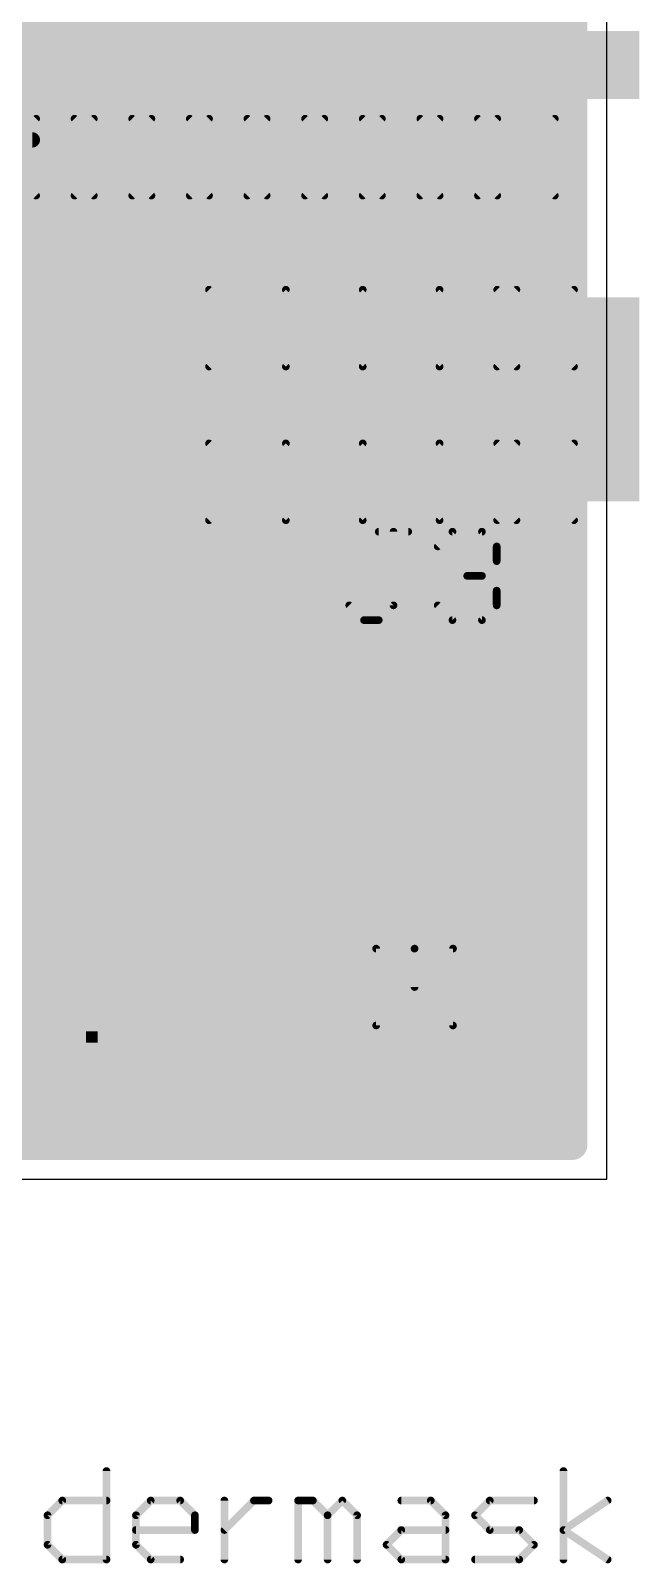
# Model space of a CAD drawing. Extents: x -1.41 to 8.41, y -3.01 to 3.01.
# Drawn here: x 0.9 to 1.217, y -0.2 to 0.598 of the extents above; entities that cross this region are included whole.
import ezdxf

# ---------------------------------------------------------------- set-up
doc = ezdxf.new("R2010")
doc.units = 0
for name, color, linetype in [('1', 12, 'CONTINUOUS'), ('145', 110, 'CONTINUOUS'), ('15', 6, 'CONTINUOUS'), ('16', 5, 'CONTINUOUS'), ('18', 110, 'CONTINUOUS'), ('2', 4, 'CONTINUOUS'), ('20', 6, 'CONTINUOUS'), ('25', 53, 'CONTINUOUS'), ('26', 53, 'CONTINUOUS'), ('29', 253, 'CONTINUOUS'), ('30', 253, 'CONTINUOUS')]:
    doc.layers.add(name, color=color, linetype=linetype)

# ---------------------------------------------------------------- blocks, each defined once
blk = doc.blocks.new('RECT')
blk.add_solid([(-0.5, -0.5), (0.5, -0.5), (-0.5, 0.5), (0.5, 0.5)])
blk = doc.blocks.new('PIE')
at = {"const_width": 0.5}
blk.add_lwpolyline([(0, -0.25, 1), (0, 0.25, 1), (0, -0.25)], format="xyb", dxfattribs=at)
blk = doc.blocks.new('ROUNDV')
at = {"const_width": 0.5}
blk.add_lwpolyline([(0, -0.25, 1), (0, 0.25, 1), (0, -0.25)], format="xyb", dxfattribs=at)

msp = doc.modelspace()

# ---------------------------------------------------------------- linework, layer by layer
at = {"layer": '1'}
for points, const_width in [([(0.825591, 0.58), (1.099, 0.58)], 0.03), ([(0.842, 0.541), (0.901, 0.541)], 0.008), ([(0.888, 0.535), (1.107951, 0.535)], 0.02), ([(1.107951, 0.535), (1.18, 0.535)], 0.02), ([(1.18, 0.535), (1.18, 0.461)], 0.02), ([(0.888, 0.52), (1.18, 0.52)], 0.02), ([(0.02, 0.5), (1.18, 0.5)], 0.02), ([(0.02, 0.48), (1.18, 0.48)], 0.02), ([(0.997011, 0.461), (0.993335, 0.459477)], 0.02), ([(1.089, 0.461), (0.997011, 0.461)], 0.02), ([(1.089, 0.416), (1.089, 0.461)], 0.02), ([(1.18, 0.461), (1.109, 0.461)], 0.02), ([(1.109, 0.461), (1.109, 0.416)], 0.02), ([(0.205403, 0.46), (0.994597, 0.46)], 0.02), ([(0.990522, 0.456664), (0.989, 0.452989)], 0.02), ([(0.989, 0.452989), (0.989, 0.416)], 0.02), ([(0.993335, 0.459477), (0.990522, 0.456664)], 0.02), ([(1.089, 0.46), (1.109, 0.46)], 0.02), ([(0.211, 0.44), (0.989, 0.44)], 0.02), ([(1.089, 0.44), (1.109, 0.44)], 0.02), ([(0.211, 0.42), (0.989, 0.42)], 0.02), ([(0.989, 0.416), (1.089, 0.416)], 0.02), ([(1.089, 0.42), (1.109, 0.42)], 0.02), ([(1.109, 0.416), (1.089, 0.416)], 0.02), ([(1.089, 0.416), (1.089, 0.396)], 0.02), ([(0.111, 0.4), (1.089, 0.4)], 0.02), ([(1.089, 0.396), (0.989, 0.396)], 0.02), ([(0.989, 0.396), (0.989, 0.359011)], 0.02), ([(1.089, 0.351), (1.089, 0.396)], 0.02), ([(1.089, 0.396), (1.109, 0.396)], 0.02), ([(1.109, 0.396), (1.109, 0.351)], 0.02), ([(0.211, 0.38), (0.989, 0.38)], 0.02), ([(1.089, 0.38), (1.109, 0.38)], 0.02), ([(0.211, 0.36), (0.989, 0.36)], 0.02), ([(0.989, 0.359011), (0.990522, 0.355335)], 0.02), ([(1.089, 0.36), (1.109, 0.36)], 0.02), ([(0.990522, 0.355335), (0.993335, 0.352522)], 0.02), ([(0.993335, 0.352522), (0.997011, 0.351)], 0.02), ([(0.997011, 0.351), (1.089, 0.351)], 0.02), ([(1.109, 0.351), (1.18, 0.351)], 0.02), ([(1.18, 0.351), (1.18, 0.02)], 0.02), ([(0.02, 0.34), (1.18, 0.34)], 0.02), ([(0.02, 0.32), (1.18, 0.32)], 0.02), ([(0.02, 0.3), (1.18, 0.3)], 0.02), ([(1.038065, 0.29), (1.016013, 0.280865)], 0.02), ([(1.061935, 0.29), (1.038065, 0.29)], 0.02), ([(1.083987, 0.280865), (1.061935, 0.29)], 0.02), ([(0.02, 0.28), (1.015147, 0.28)], 0.02), ([(1.016013, 0.280865), (0.999134, 0.263987)], 0.02), ([(1.100865, 0.263987), (1.083987, 0.280865)], 0.02), ([(1.084853, 0.28), (1.18, 0.28)], 0.02), ([(0.999134, 0.263987), (0.99, 0.241935)], 0.02), ([(1.11, 0.241935), (1.100865, 0.263987)], 0.02), ([(0.02, 0.26), (0.997483, 0.26)], 0.02), ([(1.102517, 0.26), (1.18, 0.26)], 0.02), ([(0.02, 0.24), (0.99, 0.24)], 0.02), ([(0.99, 0.241935), (0.99, 0.218065)], 0.02), ([(1.11, 0.218065), (1.11, 0.241935)], 0.02), ([(1.11, 0.24), (1.18, 0.24)], 0.02), ([(0.02, 0.22), (0.99, 0.22)], 0.02), ([(0.99, 0.218065), (0.999134, 0.196013)], 0.02), ([(1.100865, 0.196013), (1.11, 0.218065)], 0.02), ([(1.11, 0.22), (1.18, 0.22)], 0.02), ([(0.02, 0.2), (0.997483, 0.2)], 0.02), ([(1.102517, 0.2), (1.18, 0.2)], 0.02), ([(0.999134, 0.196013), (1.016013, 0.179134)], 0.02), ([(1.083987, 0.179134), (1.100865, 0.196013)], 0.02), ([(0.02, 0.18), (1.015147, 0.18)], 0.02), ([(1.016013, 0.179134), (1.038065, 0.17)], 0.02), ([(1.061935, 0.17), (1.083987, 0.179134)], 0.02), ([(1.084853, 0.18), (1.18, 0.18)], 0.02), ([(1.038065, 0.17), (1.061935, 0.17)], 0.02), ([(0.02, 0.16), (1.18, 0.16)], 0.02), ([(0.02, 0.14), (1.18, 0.14)], 0.02), ([(0.02, 0.12), (1.18, 0.12)], 0.02), ([(0.02, 0.1), (1.18, 0.1)], 0.02), ([(0.02, 0.08), (1.18, 0.08)], 0.02), ([(0.02, 0.06), (1.18, 0.06)], 0.02), ([(0.02, 0.04), (1.18, 0.04)], 0.02), ([(1.18, 0.02), (0.02, 0.02)], 0.02), ([(0.02, 0.02), (1.18, 0.02)], 0.02)]:
    msp.add_lwpolyline(points, dxfattribs=dict(at, const_width=const_width))
for points, const_width in [([(1.099, 0.5725, 1), (1.099, 0.5875)], 0.015), ([(0.901, 0.539, 1), (0.901, 0.543)], 0.004), ([(1.107951, 0.54, 1), (1.107951, 0.53)], 0.01), ([(1.107951, 0.53, 1), (1.107951, 0.54)], 0.01), ([(1.185, 0.535, 1), (1.175, 0.535)], 0.01), ([(1.18, 0.53, 1), (1.18, 0.54)], 0.01), ([(1.18, 0.515, 1), (1.18, 0.525)], 0.01), ([(1.18, 0.495, 1), (1.18, 0.505)], 0.01), ([(1.18, 0.475, 1), (1.18, 0.485)], 0.01), ([(0.997011, 0.466, 1), (0.997011, 0.456)], 0.01), ([(0.998924, 0.45638, 1), (0.995097, 0.465619)], 0.01), ([(1.094, 0.461, 1), (1.084, 0.461)], 0.01), ([(1.089, 0.456, 1), (1.089, 0.466)], 0.01), ([(1.109, 0.466, 1), (1.109, 0.456)], 0.01), ([(1.114, 0.461, 1), (1.104, 0.461)], 0.01), ([(1.18, 0.456, 1), (1.18, 0.466)], 0.01), ([(0.994, 0.452989, 1), (0.984, 0.452989)], 0.01), ([(0.986987, 0.4602, 1), (0.994058, 0.453129)], 0.01), ([(0.995142, 0.454751, 1), (0.985903, 0.458578)], 0.01), ([(0.991422, 0.464097, 1), (0.995249, 0.454858)], 0.01), ([(0.996871, 0.455942, 1), (0.9898, 0.463013)], 0.01), ([(0.994597, 0.455, 1), (0.994597, 0.465)], 0.01), ([(1.089, 0.465, 1), (1.089, 0.455)], 0.01), ([(1.109, 0.455, 1), (1.109, 0.465)], 0.01), ([(1.175, 0.461, 1), (1.185, 0.461)], 0.01), ([(0.984381, 0.454902, 1), (0.993619, 0.451076)], 0.01), ([(0.989, 0.435, 1), (0.989, 0.445)], 0.01), ([(1.089, 0.445, 1), (1.089, 0.435)], 0.01), ([(1.109, 0.435, 1), (1.109, 0.445)], 0.01), ([(0.989, 0.421, 1), (0.989, 0.411)], 0.01), ([(0.989, 0.415, 1), (0.989, 0.425)], 0.01), ([(1.089, 0.425, 1), (1.089, 0.415)], 0.01), ([(1.089, 0.421, 1), (1.089, 0.411)], 0.01), ([(1.094, 0.416, 1), (1.084, 0.416)], 0.01), ([(1.089, 0.411, 1), (1.089, 0.421)], 0.01), ([(1.109, 0.415, 1), (1.109, 0.425)], 0.01), ([(1.109, 0.411, 1), (1.109, 0.421)], 0.01), ([(0.984, 0.416, 1), (0.994, 0.416)], 0.01), ([(1.084, 0.416, 1), (1.094, 0.416)], 0.01), ([(1.104, 0.416, 1), (1.114, 0.416)], 0.01), ([(1.089, 0.395, 1), (1.089, 0.405)], 0.01), ([(0.989, 0.401, 1), (0.989, 0.391)], 0.01), ([(0.994, 0.396, 1), (0.984, 0.396)], 0.01), ([(1.094, 0.396, 1), (1.084, 0.396)], 0.01), ([(1.089, 0.401, 1), (1.089, 0.391)], 0.01), ([(1.084, 0.396, 1), (1.094, 0.396)], 0.01), ([(1.089, 0.391, 1), (1.089, 0.401)], 0.01), ([(1.114, 0.396, 1), (1.104, 0.396)], 0.01), ([(1.109, 0.391, 1), (1.109, 0.401)], 0.01), ([(0.989, 0.375, 1), (0.989, 0.385)], 0.01), ([(1.089, 0.385, 1), (1.089, 0.375)], 0.01), ([(1.109, 0.375, 1), (1.109, 0.385)], 0.01), ([(0.993619, 0.360924, 1), (0.984381, 0.357097)], 0.01), ([(0.989, 0.355, 1), (0.989, 0.365)], 0.01), ([(1.089, 0.365, 1), (1.089, 0.355)], 0.01), ([(1.109, 0.355, 1), (1.109, 0.365)], 0.01), ([(0.984, 0.359011, 1), (0.994, 0.359011)], 0.01), ([(0.994058, 0.358871, 1), (0.986987, 0.3518)], 0.01), ([(0.985903, 0.353422, 1), (0.995142, 0.357249)], 0.01), ([(0.995249, 0.357142, 1), (0.991422, 0.347903)], 0.01), ([(0.9898, 0.348987, 1), (0.996871, 0.356058)], 0.01), ([(0.997011, 0.356, 1), (0.997011, 0.346)], 0.01), ([(0.995097, 0.346381, 1), (0.998924, 0.355619)], 0.01), ([(1.089, 0.346, 1), (1.089, 0.356)], 0.01), ([(1.109, 0.356, 1), (1.109, 0.346)], 0.01), ([(1.185, 0.351, 1), (1.175, 0.351)], 0.01), ([(1.18, 0.346, 1), (1.18, 0.356)], 0.01), ([(1.084, 0.351, 1), (1.094, 0.351)], 0.01), ([(1.104, 0.351, 1), (1.114, 0.351)], 0.01), ([(1.18, 0.335, 1), (1.18, 0.345)], 0.01), ([(1.18, 0.315, 1), (1.18, 0.325)], 0.01), ([(1.18, 0.295, 1), (1.18, 0.305)], 0.01), ([(1.038065, 0.295, 1), (1.038065, 0.285)], 0.01), ([(1.039979, 0.28538, 1), (1.036152, 0.294619)], 0.01), ([(1.063848, 0.294619, 1), (1.060021, 0.28538)], 0.01), ([(1.061935, 0.285, 1), (1.061935, 0.295)], 0.01), ([(1.014099, 0.285485, 1), (1.017926, 0.276246)], 0.01), ([(1.019548, 0.27733, 1), (1.012477, 0.284401)], 0.01), ([(1.015147, 0.275, 1), (1.015147, 0.285)], 0.01), ([(1.087523, 0.284401, 1), (1.080452, 0.27733)], 0.01), ([(1.084853, 0.285, 1), (1.084853, 0.275)], 0.01), ([(1.082074, 0.276246, 1), (1.085901, 0.285485)], 0.01), ([(1.18, 0.275, 1), (1.18, 0.285)], 0.01), ([(0.995599, 0.267523, 1), (1.00267, 0.260452)], 0.01), ([(1.003754, 0.262074, 1), (0.994515, 0.265901)], 0.01), ([(1.105485, 0.265901, 1), (1.096246, 0.262074)], 0.01), ([(1.09733, 0.260452, 1), (1.104401, 0.267523)], 0.01), ([(0.997483, 0.255, 1), (0.997483, 0.265)], 0.01), ([(1.102517, 0.265, 1), (1.102517, 0.255)], 0.01), ([(1.18, 0.255, 1), (1.18, 0.265)], 0.01), ([(0.995, 0.241935, 1), (0.985, 0.241935)], 0.01), ([(0.985381, 0.243848, 1), (0.994619, 0.240021)], 0.01), ([(0.99, 0.235, 1), (0.99, 0.245)], 0.01), ([(1.115, 0.241935, 1), (1.105, 0.241935)], 0.01), ([(1.11, 0.245, 1), (1.11, 0.235)], 0.01), ([(1.10538, 0.240021, 1), (1.114619, 0.243848)], 0.01), ([(1.18, 0.235, 1), (1.18, 0.245)], 0.01), ([(0.994619, 0.219979, 1), (0.985381, 0.216152)], 0.01), ([(0.99, 0.215, 1), (0.99, 0.225)], 0.01), ([(1.11, 0.225, 1), (1.11, 0.215)], 0.01), ([(1.114619, 0.216152, 1), (1.10538, 0.219979)], 0.01), ([(1.18, 0.215, 1), (1.18, 0.225)], 0.01), ([(0.985, 0.218065, 1), (0.995, 0.218065)], 0.01), ([(1.105, 0.218065, 1), (1.115, 0.218065)], 0.01), ([(0.997483, 0.195, 1), (0.997483, 0.205)], 0.01), ([(1.102517, 0.205, 1), (1.102517, 0.195)], 0.01), ([(1.18, 0.195, 1), (1.18, 0.205)], 0.01), ([(1.00267, 0.199548, 1), (0.995599, 0.192477)], 0.01), ([(0.994515, 0.194099, 1), (1.003754, 0.197926)], 0.01), ([(1.096246, 0.197926, 1), (1.105485, 0.194099)], 0.01), ([(1.104401, 0.192477, 1), (1.09733, 0.199548)], 0.01), ([(1.017926, 0.183754, 1), (1.014099, 0.174515)], 0.01), ([(1.012477, 0.175599, 1), (1.019548, 0.18267)], 0.01), ([(1.015147, 0.175, 1), (1.015147, 0.185)], 0.01), ([(1.080452, 0.18267, 1), (1.087523, 0.175599)], 0.01), ([(1.084853, 0.185, 1), (1.084853, 0.175)], 0.01), ([(1.085901, 0.174515, 1), (1.082074, 0.183754)], 0.01), ([(1.18, 0.175, 1), (1.18, 0.185)], 0.01), ([(1.038065, 0.175, 1), (1.038065, 0.165)], 0.01), ([(1.036152, 0.165381, 1), (1.039979, 0.174619)], 0.01), ([(1.060021, 0.174619, 1), (1.063848, 0.165381)], 0.01), ([(1.061935, 0.165, 1), (1.061935, 0.175)], 0.01), ([(1.18, 0.155, 1), (1.18, 0.165)], 0.01), ([(1.18, 0.135, 1), (1.18, 0.145)], 0.01), ([(1.18, 0.115, 1), (1.18, 0.125)], 0.01), ([(1.18, 0.095, 1), (1.18, 0.105)], 0.01), ([(1.18, 0.075, 1), (1.18, 0.085)], 0.01), ([(1.18, 0.055, 1), (1.18, 0.065)], 0.01), ([(1.18, 0.035, 1), (1.18, 0.045)], 0.01), ([(1.175, 0.02, 1), (1.185, 0.02)], 0.01), ([(1.18, 0.015, 1), (1.18, 0.025)], 0.01), ([(1.18, 0.015, 1), (1.18, 0.025)], 0.01)]:
    msp.add_lwpolyline(points, format="xyb", dxfattribs=dict(at, const_width=const_width))
at = {"layer": '145', "const_width": 0.004}
for points in [[(0.863, 0.552), (0.903, 0.512)], [(0.903, 0.552), (0.863, 0.512)], [(0.893, 0.552), (0.933, 0.512)], [(0.933, 0.552), (0.893, 0.512)], [(0.923, 0.552), (0.963, 0.512)], [(0.963, 0.552), (0.923, 0.512)], [(0.953, 0.552), (0.993, 0.512)], [(0.993, 0.552), (0.953, 0.512)], [(0.983, 0.552), (1.023, 0.512)], [(1.023, 0.552), (0.983, 0.512)], [(1.013, 0.552), (1.053, 0.512)], [(1.053, 0.552), (1.013, 0.512)], [(1.043, 0.552), (1.083, 0.512)], [(1.083, 0.552), (1.043, 0.512)], [(1.073, 0.552), (1.113, 0.512)], [(1.113, 0.552), (1.073, 0.512)], [(1.103, 0.552), (1.143, 0.512)], [(1.143, 0.552), (1.103, 0.512)], [(1.133, 0.552), (1.173, 0.512)], [(1.173, 0.552), (1.133, 0.512)], [(0.993, 0.463), (1.033, 0.423)], [(1.033, 0.463), (0.993, 0.423)], [(1.033, 0.463), (1.073, 0.423)], [(1.073, 0.463), (1.033, 0.423)], [(1.073, 0.463), (1.113, 0.423)], [(1.113, 0.463), (1.073, 0.423)], [(1.113, 0.463), (1.153, 0.423)], [(1.153, 0.463), (1.113, 0.423)], [(1.143, 0.463), (1.183, 0.423)], [(1.183, 0.463), (1.143, 0.423)], [(0.993, 0.383), (1.033, 0.343)], [(1.033, 0.383), (0.993, 0.343)], [(1.033, 0.383), (1.073, 0.343)], [(1.073, 0.383), (1.033, 0.343)], [(1.073, 0.383), (1.113, 0.343)], [(1.113, 0.383), (1.073, 0.343)], [(1.113, 0.383), (1.153, 0.343)], [(1.153, 0.383), (1.113, 0.343)], [(1.143, 0.383), (1.183, 0.343)], [(1.183, 0.383), (1.143, 0.343)], [(1.08, 0.08), (1.08, 0.12)], [(1.08, 0.12), (1.1, 0.12)], [(1.1, 0.1), (1.1, 0.12)], [(1.1, 0.12), (1.12, 0.12)], [(1.12, 0.12), (1.12, 0.08)], [(1.12, 0.08), (1.08, 0.08)]]:
    msp.add_lwpolyline(points, dxfattribs=at)
at = {"layer": '145', "const_width": 0.002}
for points in [[(0.903707, 0.551293, 1), (0.902293, 0.552707)], [(0.923707, 0.552707, 1), (0.922293, 0.551293)], [(0.933707, 0.551293, 1), (0.932293, 0.552707)], [(0.953707, 0.552707, 1), (0.952293, 0.551293)], [(0.963707, 0.551293, 1), (0.962293, 0.552707)], [(0.983707, 0.552707, 1), (0.982293, 0.551293)], [(0.993707, 0.551293, 1), (0.992293, 0.552707)], [(1.013707, 0.552707, 1), (1.012293, 0.551293)], [(1.023707, 0.551293, 1), (1.022293, 0.552707)], [(1.043707, 0.552707, 1), (1.042293, 0.551293)], [(1.053707, 0.551293, 1), (1.052293, 0.552707)], [(1.073707, 0.552707, 1), (1.072293, 0.551293)], [(1.083707, 0.551293, 1), (1.082293, 0.552707)], [(1.103707, 0.552707, 1), (1.102293, 0.551293)], [(1.113707, 0.551293, 1), (1.112293, 0.552707)], [(1.133707, 0.552707, 1), (1.132293, 0.551293)], [(1.143707, 0.551293, 1), (1.142293, 0.552707)], [(1.173707, 0.551293, 1), (1.172293, 0.552707)], [(0.902293, 0.511293, 1), (0.903707, 0.512707)], [(0.922293, 0.512707, 1), (0.923707, 0.511293)], [(0.932293, 0.511293, 1), (0.933707, 0.512707)], [(0.952293, 0.512707, 1), (0.953707, 0.511293)], [(0.962293, 0.511293, 1), (0.963707, 0.512707)], [(0.982293, 0.512707, 1), (0.983707, 0.511293)], [(0.992293, 0.511293, 1), (0.993707, 0.512707)], [(1.012293, 0.512707, 1), (1.013707, 0.511293)], [(1.022293, 0.511293, 1), (1.023707, 0.512707)], [(1.042293, 0.512707, 1), (1.043707, 0.511293)], [(1.052293, 0.511293, 1), (1.053707, 0.512707)], [(1.072293, 0.512707, 1), (1.073707, 0.511293)], [(1.082293, 0.511293, 1), (1.083707, 0.512707)], [(1.102293, 0.512707, 1), (1.103707, 0.511293)], [(1.112293, 0.511293, 1), (1.113707, 0.512707)], [(1.132293, 0.512707, 1), (1.133707, 0.511293)], [(1.142293, 0.511293, 1), (1.143707, 0.512707)], [(1.172293, 0.511293, 1), (1.173707, 0.512707)], [(0.993707, 0.463707, 1), (0.992293, 0.462293)], [(1.033707, 0.463707, 1), (1.032293, 0.462293)], [(1.033707, 0.462293, 1), (1.032293, 0.463707)], [(1.073707, 0.463707, 1), (1.072293, 0.462293)], [(1.073707, 0.462293, 1), (1.072293, 0.463707)], [(1.113707, 0.463707, 1), (1.112293, 0.462293)], [(1.113707, 0.462293, 1), (1.112293, 0.463707)], [(1.143707, 0.463707, 1), (1.142293, 0.462293)], [(1.153707, 0.462293, 1), (1.152293, 0.463707)], [(1.183707, 0.462293, 1), (1.182293, 0.463707)], [(0.992293, 0.423707, 1), (0.993707, 0.422293)], [(1.032293, 0.423707, 1), (1.033707, 0.422293)], [(1.032293, 0.422293, 1), (1.033707, 0.423707)], [(1.072293, 0.423707, 1), (1.073707, 0.422293)], [(1.072293, 0.422293, 1), (1.073707, 0.423707)], [(1.112293, 0.423707, 1), (1.113707, 0.422293)], [(1.112293, 0.422293, 1), (1.113707, 0.423707)], [(1.142293, 0.423707, 1), (1.143707, 0.422293)], [(1.152293, 0.422293, 1), (1.153707, 0.423707)], [(1.182293, 0.422293, 1), (1.183707, 0.423707)], [(0.993707, 0.383707, 1), (0.992293, 0.382293)], [(1.033707, 0.383707, 1), (1.032293, 0.382293)], [(1.033707, 0.382293, 1), (1.032293, 0.383707)], [(1.073707, 0.383707, 1), (1.072293, 0.382293)], [(1.073707, 0.382293, 1), (1.072293, 0.383707)], [(1.113707, 0.383707, 1), (1.112293, 0.382293)], [(1.113707, 0.382293, 1), (1.112293, 0.383707)], [(1.143707, 0.383707, 1), (1.142293, 0.382293)], [(1.153707, 0.382293, 1), (1.152293, 0.383707)], [(1.183707, 0.382293, 1), (1.182293, 0.383707)], [(0.992293, 0.343707, 1), (0.993707, 0.342293)], [(1.032293, 0.343707, 1), (1.033707, 0.342293)], [(1.032293, 0.342293, 1), (1.033707, 0.343707)], [(1.072293, 0.343707, 1), (1.073707, 0.342293)], [(1.072293, 0.342293, 1), (1.073707, 0.343707)], [(1.112293, 0.343707, 1), (1.113707, 0.342293)], [(1.112293, 0.342293, 1), (1.113707, 0.343707)], [(1.142293, 0.343707, 1), (1.143707, 0.342293)], [(1.152293, 0.342293, 1), (1.153707, 0.343707)], [(1.182293, 0.342293, 1), (1.183707, 0.343707)], [(1.081, 0.12, 1), (1.079, 0.12)], [(1.08, 0.121, 1), (1.08, 0.119)], [(1.101, 0.12, 1), (1.099, 0.12)], [(1.1, 0.121, 1), (1.1, 0.119)], [(1.1, 0.119, 1), (1.1, 0.121)], [(1.121, 0.12, 1), (1.119, 0.12)], [(1.12, 0.119, 1), (1.12, 0.121)], [(1.099, 0.1, 1), (1.101, 0.1)], [(1.08, 0.081, 1), (1.08, 0.079)], [(1.079, 0.08, 1), (1.081, 0.08)], [(1.119, 0.08, 1), (1.121, 0.08)], [(1.12, 0.079, 1), (1.12, 0.081)]]:
    msp.add_lwpolyline(points, format="xyb", dxfattribs=at)
at = {"layer": '15', "const_width": 0.016}
for points in [[(1.182, 1.182), (1.182, 0.018)], [(0.018, 0.592), (1.182, 0.592)], [(0.018, 0.576), (1.182, 0.576)], [(0.018, 0.56), (1.182, 0.56)], [(0.018, 0.544), (1.182, 0.544)], [(0.018, 0.528), (1.182, 0.528)], [(0.018, 0.512), (1.182, 0.512)], [(0.018, 0.496), (1.182, 0.496)], [(0.018, 0.48), (1.182, 0.48)], [(0.018, 0.464), (1.182, 0.464)], [(0.018, 0.448), (1.182, 0.448)], [(0.018, 0.432), (1.182, 0.432)], [(0.018, 0.416), (1.182, 0.416)], [(0.018, 0.4), (1.182, 0.4)], [(0.018, 0.384), (1.182, 0.384)], [(0.018, 0.368), (1.182, 0.368)], [(0.018, 0.352), (1.182, 0.352)], [(0.018, 0.336), (1.182, 0.336)], [(0.018, 0.32), (1.182, 0.32)], [(0.018, 0.304), (1.182, 0.304)], [(0.018, 0.288), (1.182, 0.288)], [(0.018, 0.272), (1.182, 0.272)], [(0.018, 0.256), (1.182, 0.256)], [(0.018, 0.24), (1.182, 0.24)], [(0.018, 0.224), (1.182, 0.224)], [(0.018, 0.208), (1.182, 0.208)], [(0.018, 0.192), (1.182, 0.192)], [(0.018, 0.176), (1.182, 0.176)], [(0.018, 0.16), (1.182, 0.16)], [(0.018, 0.144), (1.182, 0.144)], [(0.018, 0.128), (1.182, 0.128)], [(0.018, 0.112), (1.182, 0.112)], [(0.018, 0.096), (1.182, 0.096)], [(0.018, 0.08), (1.182, 0.08)], [(0.018, 0.064), (1.182, 0.064)], [(0.018, 0.048), (1.182, 0.048)], [(0.018, 0.032), (1.182, 0.032)], [(1.182, 0.018), (0.018, 0.018)]]:
    msp.add_lwpolyline(points, dxfattribs=at)
at = {"layer": '15', "const_width": 0.008}
for points in [[(1.182, 0.588, 1), (1.182, 0.596)], [(1.182, 0.572, 1), (1.182, 0.58)], [(1.182, 0.556, 1), (1.182, 0.564)], [(1.182, 0.54, 1), (1.182, 0.548)], [(1.182, 0.524, 1), (1.182, 0.532)], [(1.182, 0.508, 1), (1.182, 0.516)], [(1.182, 0.492, 1), (1.182, 0.5)], [(1.182, 0.476, 1), (1.182, 0.484)], [(1.182, 0.46, 1), (1.182, 0.468)], [(1.182, 0.444, 1), (1.182, 0.452)], [(1.182, 0.428, 1), (1.182, 0.436)], [(1.182, 0.412, 1), (1.182, 0.42)], [(1.182, 0.396, 1), (1.182, 0.404)], [(1.182, 0.38, 1), (1.182, 0.388)], [(1.182, 0.364, 1), (1.182, 0.372)], [(1.182, 0.348, 1), (1.182, 0.356)], [(1.182, 0.332, 1), (1.182, 0.34)], [(1.182, 0.316, 1), (1.182, 0.324)], [(1.182, 0.3, 1), (1.182, 0.308)], [(1.182, 0.284, 1), (1.182, 0.292)], [(1.182, 0.268, 1), (1.182, 0.276)], [(1.182, 0.252, 1), (1.182, 0.26)], [(1.182, 0.236, 1), (1.182, 0.244)], [(1.182, 0.22, 1), (1.182, 0.228)], [(1.182, 0.204, 1), (1.182, 0.212)], [(1.182, 0.188, 1), (1.182, 0.196)], [(1.182, 0.172, 1), (1.182, 0.18)], [(1.182, 0.156, 1), (1.182, 0.164)], [(1.182, 0.14, 1), (1.182, 0.148)], [(1.182, 0.124, 1), (1.182, 0.132)], [(1.182, 0.108, 1), (1.182, 0.116)], [(1.182, 0.092, 1), (1.182, 0.1)], [(1.182, 0.076, 1), (1.182, 0.084)], [(1.182, 0.06, 1), (1.182, 0.068)], [(1.182, 0.044, 1), (1.182, 0.052)], [(1.182, 0.028, 1), (1.182, 0.036)], [(1.182, 0.014, 1), (1.182, 0.022)], [(1.178, 0.018, 1), (1.186, 0.018)]]:
    msp.add_lwpolyline(points, format="xyb", dxfattribs=at)
at = {"layer": '16', "const_width": 0.02}
for points in [[(1.18, 1.18), (1.18, 0.02)], [(0.02, 0.6), (1.18, 0.6)], [(0.02, 0.58), (1.18, 0.58)], [(0.02, 0.56), (1.18, 0.56)], [(0.02, 0.54), (1.18, 0.54)], [(0.02, 0.52), (1.18, 0.52)], [(0.02, 0.5), (1.18, 0.5)], [(0.02, 0.48), (1.18, 0.48)], [(0.02, 0.46), (1.18, 0.46)], [(0.02, 0.44), (1.18, 0.44)], [(0.02, 0.42), (1.18, 0.42)], [(0.02, 0.4), (1.18, 0.4)], [(0.02, 0.38), (1.18, 0.38)], [(0.02, 0.36), (1.18, 0.36)], [(0.02, 0.34), (1.18, 0.34)], [(0.02, 0.32), (1.18, 0.32)], [(0.02, 0.3), (1.18, 0.3)], [(0.02, 0.28), (1.18, 0.28)], [(0.02, 0.26), (1.18, 0.26)], [(0.02, 0.24), (1.18, 0.24)], [(0.02, 0.22), (1.18, 0.22)], [(0.02, 0.2), (1.18, 0.2)], [(0.02, 0.18), (1.18, 0.18)], [(0.02, 0.16), (1.18, 0.16)], [(0.02, 0.14), (1.18, 0.14)], [(0.02, 0.12), (1.18, 0.12)], [(0.02, 0.1), (1.18, 0.1)], [(0.02, 0.08), (1.18, 0.08)], [(0.02, 0.06), (1.18, 0.06)], [(0.02, 0.04), (1.18, 0.04)], [(1.18, 0.02), (0.02, 0.02)], [(0.02, 0.02), (1.18, 0.02)]]:
    msp.add_lwpolyline(points, dxfattribs=at)
at = {"layer": '16', "const_width": 0.01}
for points in [[(1.18, 0.595, 1), (1.18, 0.605)], [(1.18, 0.575, 1), (1.18, 0.585)], [(1.18, 0.555, 1), (1.18, 0.565)], [(1.18, 0.535, 1), (1.18, 0.545)], [(1.18, 0.515, 1), (1.18, 0.525)], [(1.18, 0.495, 1), (1.18, 0.505)], [(1.18, 0.475, 1), (1.18, 0.485)], [(1.18, 0.455, 1), (1.18, 0.465)], [(1.18, 0.435, 1), (1.18, 0.445)], [(1.18, 0.415, 1), (1.18, 0.425)], [(1.18, 0.395, 1), (1.18, 0.405)], [(1.18, 0.375, 1), (1.18, 0.385)], [(1.18, 0.355, 1), (1.18, 0.365)], [(1.18, 0.335, 1), (1.18, 0.345)], [(1.18, 0.315, 1), (1.18, 0.325)], [(1.18, 0.295, 1), (1.18, 0.305)], [(1.18, 0.275, 1), (1.18, 0.285)], [(1.18, 0.255, 1), (1.18, 0.265)], [(1.18, 0.235, 1), (1.18, 0.245)], [(1.18, 0.215, 1), (1.18, 0.225)], [(1.18, 0.195, 1), (1.18, 0.205)], [(1.18, 0.175, 1), (1.18, 0.185)], [(1.18, 0.155, 1), (1.18, 0.165)], [(1.18, 0.135, 1), (1.18, 0.145)], [(1.18, 0.115, 1), (1.18, 0.125)], [(1.18, 0.095, 1), (1.18, 0.105)], [(1.18, 0.075, 1), (1.18, 0.085)], [(1.18, 0.055, 1), (1.18, 0.065)], [(1.18, 0.035, 1), (1.18, 0.045)], [(1.175, 0.02, 1), (1.185, 0.02)], [(1.18, 0.015, 1), (1.18, 0.025)], [(1.18, 0.015, 1), (1.18, 0.025)]]:
    msp.add_lwpolyline(points, format="xyb", dxfattribs=at)
at = {"layer": '2', "const_width": 0.016}
for points in [[(1.182, 1.182), (1.182, 0.018)], [(0.018, 0.592), (1.182, 0.592)], [(0.018, 0.576), (1.182, 0.576)], [(0.018, 0.56), (1.182, 0.56)], [(0.018, 0.544), (1.182, 0.544)], [(0.018, 0.528), (1.182, 0.528)], [(0.018, 0.512), (1.182, 0.512)], [(0.018, 0.496), (1.182, 0.496)], [(0.018, 0.48), (1.182, 0.48)], [(0.018, 0.464), (1.182, 0.464)], [(0.018, 0.448), (1.182, 0.448)], [(0.018, 0.432), (1.182, 0.432)], [(0.018, 0.416), (1.182, 0.416)], [(0.018, 0.4), (1.182, 0.4)], [(0.018, 0.384), (1.182, 0.384)], [(0.018, 0.368), (1.182, 0.368)], [(0.018, 0.352), (1.182, 0.352)], [(0.018, 0.336), (1.182, 0.336)], [(0.018, 0.32), (1.182, 0.32)], [(0.018, 0.304), (1.182, 0.304)], [(0.018, 0.288), (1.182, 0.288)], [(0.018, 0.272), (1.182, 0.272)], [(0.018, 0.256), (1.182, 0.256)], [(0.018, 0.24), (1.182, 0.24)], [(0.018, 0.224), (1.182, 0.224)], [(0.018, 0.208), (1.182, 0.208)], [(0.018, 0.192), (1.182, 0.192)], [(0.018, 0.176), (1.182, 0.176)], [(0.018, 0.16), (1.182, 0.16)], [(0.018, 0.144), (1.182, 0.144)], [(0.018, 0.128), (1.182, 0.128)], [(0.018, 0.112), (1.182, 0.112)], [(0.018, 0.096), (1.182, 0.096)], [(0.018, 0.08), (1.182, 0.08)], [(0.018, 0.064), (1.182, 0.064)], [(0.018, 0.048), (1.182, 0.048)], [(0.018, 0.032), (1.182, 0.032)], [(1.182, 0.018), (0.018, 0.018)]]:
    msp.add_lwpolyline(points, dxfattribs=at)
at = {"layer": '2', "const_width": 0.008}
for points in [[(1.182, 0.588, 1), (1.182, 0.596)], [(1.182, 0.572, 1), (1.182, 0.58)], [(1.182, 0.556, 1), (1.182, 0.564)], [(1.182, 0.54, 1), (1.182, 0.548)], [(1.182, 0.524, 1), (1.182, 0.532)], [(1.182, 0.508, 1), (1.182, 0.516)], [(1.182, 0.492, 1), (1.182, 0.5)], [(1.182, 0.476, 1), (1.182, 0.484)], [(1.182, 0.46, 1), (1.182, 0.468)], [(1.182, 0.444, 1), (1.182, 0.452)], [(1.182, 0.428, 1), (1.182, 0.436)], [(1.182, 0.412, 1), (1.182, 0.42)], [(1.182, 0.396, 1), (1.182, 0.404)], [(1.182, 0.38, 1), (1.182, 0.388)], [(1.182, 0.364, 1), (1.182, 0.372)], [(1.182, 0.348, 1), (1.182, 0.356)], [(1.182, 0.332, 1), (1.182, 0.34)], [(1.182, 0.316, 1), (1.182, 0.324)], [(1.182, 0.3, 1), (1.182, 0.308)], [(1.182, 0.284, 1), (1.182, 0.292)], [(1.182, 0.268, 1), (1.182, 0.276)], [(1.182, 0.252, 1), (1.182, 0.26)], [(1.182, 0.236, 1), (1.182, 0.244)], [(1.182, 0.22, 1), (1.182, 0.228)], [(1.182, 0.204, 1), (1.182, 0.212)], [(1.182, 0.188, 1), (1.182, 0.196)], [(1.182, 0.172, 1), (1.182, 0.18)], [(1.182, 0.156, 1), (1.182, 0.164)], [(1.182, 0.14, 1), (1.182, 0.148)], [(1.182, 0.124, 1), (1.182, 0.132)], [(1.182, 0.108, 1), (1.182, 0.116)], [(1.182, 0.092, 1), (1.182, 0.1)], [(1.182, 0.076, 1), (1.182, 0.084)], [(1.182, 0.06, 1), (1.182, 0.068)], [(1.182, 0.044, 1), (1.182, 0.052)], [(1.182, 0.028, 1), (1.182, 0.036)], [(1.182, 0.014, 1), (1.182, 0.022)], [(1.178, 0.018, 1), (1.186, 0.018)]]:
    msp.add_lwpolyline(points, format="xyb", dxfattribs=at)
at = {"layer": '20'}
for p, q in [((1.2, 0), (1.2, 1.2)), ((1.2, 0.36), (1.2, 0.8)), ((0, 0), (1.2, 0))]:
    msp.add_line(p, q, dxfattribs=at)
at = {"layer": '25', "const_width": 0.004}
for points in [[(1.081346, 0.337039), (1.096693, 0.337039)], [(1.08902, 0.298673), (1.08902, 0.337039)], [(1.112039, 0.329366), (1.119712, 0.337039)], [(1.119712, 0.337039), (1.135059, 0.337039)], [(1.135059, 0.337039), (1.142732, 0.329366)], [(1.142732, 0.329366), (1.142732, 0.321693)], [(1.142732, 0.321693), (1.135059, 0.31402)], [(1.135059, 0.31402), (1.127386, 0.31402)], [(1.135059, 0.31402), (1.142732, 0.306346)], [(1.142732, 0.306346), (1.142732, 0.298673)], [(1.066, 0.298673), (1.073673, 0.291)], [(1.081346, 0.291), (1.08902, 0.298673)], [(1.119712, 0.291), (1.112039, 0.298673)], [(1.142732, 0.298673), (1.135059, 0.291)], [(1.073673, 0.291), (1.081346, 0.291)], [(1.135059, 0.291), (1.119712, 0.291)]]:
    msp.add_lwpolyline(points, dxfattribs=at)
at = {"layer": '25', "const_width": 0.002}
for points in [[(1.081346, 0.338039, 1), (1.081346, 0.336039)], [(1.09002, 0.337039, 1), (1.08802, 0.337039)], [(1.096693, 0.336039, 1), (1.096693, 0.338039)], [(1.119712, 0.338039, 1), (1.119712, 0.336039)], [(1.120419, 0.336332, 1), (1.119005, 0.337746)], [(1.135766, 0.337746, 1), (1.134352, 0.336332)], [(1.135059, 0.336039, 1), (1.135059, 0.338039)], [(1.111332, 0.330073, 1), (1.112746, 0.328659)], [(1.143732, 0.329366, 1), (1.141732, 0.329366)], [(1.142025, 0.328659, 1), (1.143439, 0.330073)], [(1.141732, 0.321693, 1), (1.143732, 0.321693)], [(1.143439, 0.320986, 1), (1.142025, 0.3224)], [(1.127386, 0.31502, 1), (1.127386, 0.31302)], [(1.135766, 0.314727, 1), (1.134352, 0.313312)], [(1.134352, 0.314727, 1), (1.135766, 0.313312)], [(1.135059, 0.31302, 1), (1.135059, 0.31502)], [(1.143732, 0.306346, 1), (1.141732, 0.306346)], [(1.142025, 0.305639, 1), (1.143439, 0.307053)], [(1.066707, 0.29938, 1), (1.065293, 0.297966)], [(1.08802, 0.298673, 1), (1.09002, 0.298673)], [(1.089727, 0.297966, 1), (1.088312, 0.29938)], [(1.112746, 0.29938, 1), (1.111332, 0.297966)], [(1.141732, 0.298673, 1), (1.143732, 0.298673)], [(1.143439, 0.297966, 1), (1.142025, 0.29938)], [(1.073673, 0.292, 1), (1.073673, 0.29)], [(1.072966, 0.290293, 1), (1.07438, 0.291707)], [(1.080639, 0.291707, 1), (1.082053, 0.290293)], [(1.081346, 0.29, 1), (1.081346, 0.292)], [(1.119712, 0.292, 1), (1.119712, 0.29)], [(1.119005, 0.290293, 1), (1.120419, 0.291707)], [(1.134352, 0.291707, 1), (1.135766, 0.290293)], [(1.135059, 0.29, 1), (1.135059, 0.292)]]:
    msp.add_lwpolyline(points, format="xyb", dxfattribs=at)
at = {"layer": '29'}
for points, const_width in [([(1.05, 0.205, 1), (1.05, 0.255, 1), (1.05, 0.205)], 0.05), ([(1.05, 0.205, 1), (1.05, 0.255, 1), (1.05, 0.205)], 0.05), ([(0.940621, -0.151961, 1), (0.938621, -0.151961)], 0.002), ([(1.178491, -0.151961, 1), (1.176491, -0.151961)], 0.002), ([(0.916601, -0.166307, 1), (0.916601, -0.168307)], 0.002), ([(0.917308, -0.168014, 1), (0.915894, -0.1666)], 0.002), ([(0.939621, -0.168307, 1), (0.939621, -0.166307)], 0.002), ([(0.962641, -0.166307, 1), (0.962641, -0.168307)], 0.002), ([(0.963348, -0.168014, 1), (0.961934, -0.1666)], 0.002), ([(0.978694, -0.1666, 1), (0.97728, -0.168014)], 0.002), ([(0.977987, -0.168307, 1), (0.977987, -0.166307)], 0.002), ([(1.002007, -0.167307, 1), (1.000007, -0.167307)], 0.002), ([(1.016353, -0.166307, 1), (1.016353, -0.168307)], 0.002), ([(1.01706, -0.168014, 1), (1.015646, -0.1666)], 0.002), ([(1.024026, -0.168307, 1), (1.024026, -0.166307)], 0.002), ([(1.040373, -0.167307, 1), (1.038373, -0.167307)], 0.002), ([(1.039373, -0.166307, 1), (1.039373, -0.168307)], 0.002), ([(1.047753, -0.1666, 1), (1.046339, -0.168014)], 0.002), ([(1.047046, -0.168307, 1), (1.047046, -0.166307)], 0.002), ([(1.063099, -0.1666, 1), (1.061685, -0.168014)], 0.002), ([(1.063099, -0.168014, 1), (1.061685, -0.1666)], 0.002), ([(1.093085, -0.166307, 1), (1.093085, -0.168307)], 0.002), ([(1.109139, -0.1666, 1), (1.107724, -0.168014)], 0.002), ([(1.108432, -0.168307, 1), (1.108432, -0.166307)], 0.002), ([(1.139124, -0.166307, 1), (1.139124, -0.168307)], 0.002), ([(1.139831, -0.168014, 1), (1.138417, -0.1666)], 0.002), ([(1.162144, -0.168307, 1), (1.162144, -0.166307)], 0.002), ([(1.201065, -0.168139, 1), (1.199955, -0.166475)], 0.002), ([(0.909928, -0.17498, 1), (0.907928, -0.17498)], 0.002), ([(0.908221, -0.174273, 1), (0.909635, -0.175688)], 0.002), ([(0.95426, -0.174273, 1), (0.955675, -0.175688)], 0.002), ([(0.955968, -0.17498, 1), (0.953968, -0.17498)], 0.002), ([(0.98666, -0.17498, 1), (0.98466, -0.17498)], 0.002), ([(0.984953, -0.175688, 1), (0.986367, -0.174273)], 0.002), ([(1.055719, -0.17498, 1), (1.053719, -0.17498)], 0.002), ([(1.054012, -0.174273, 1), (1.055426, -0.175688)], 0.002), ([(1.054012, -0.175688, 1), (1.055426, -0.174273)], 0.002), ([(1.071066, -0.17498, 1), (1.069066, -0.17498)], 0.002), ([(1.069358, -0.175688, 1), (1.070773, -0.174273)], 0.002), ([(1.117105, -0.17498, 1), (1.115105, -0.17498)], 0.002), ([(1.115398, -0.175688, 1), (1.116812, -0.174273)], 0.002), ([(1.132158, -0.174273, 1), (1.130744, -0.175688)], 0.002), ([(1.130744, -0.174273, 1), (1.132158, -0.175688)], 0.002), ([(0.954968, -0.181654, 1), (0.954968, -0.183654)], 0.002), ([(0.98466, -0.182654, 1), (0.98666, -0.182654)], 0.002), ([(0.98566, -0.183654, 1), (0.98566, -0.181654)], 0.002), ([(1.0003, -0.181947, 1), (1.001714, -0.183361)], 0.002), ([(1.093085, -0.181654, 1), (1.093085, -0.183654)], 0.002), ([(1.093792, -0.183361, 1), (1.092378, -0.181947)], 0.002), ([(1.116105, -0.183654, 1), (1.116105, -0.181654)], 0.002), ([(1.139124, -0.181654, 1), (1.139124, -0.183654)], 0.002), ([(1.138417, -0.183361, 1), (1.139831, -0.181947)], 0.002), ([(1.155178, -0.181947, 1), (1.153764, -0.183361)], 0.002), ([(1.154471, -0.183654, 1), (1.154471, -0.181654)], 0.002), ([(1.178045, -0.181822, 1), (1.176936, -0.183486)], 0.002), ([(1.176936, -0.181822, 1), (1.178045, -0.183486)], 0.002), ([(0.909635, -0.18962, 1), (0.908221, -0.191034)], 0.002), ([(0.907928, -0.190327, 1), (0.909928, -0.190327)], 0.002), ([(0.955675, -0.18962, 1), (0.95426, -0.191034)], 0.002), ([(0.953968, -0.190327, 1), (0.955968, -0.190327)], 0.002), ([(1.086119, -0.18962, 1), (1.084705, -0.191034)], 0.002), ([(1.084705, -0.18962, 1), (1.086119, -0.191034)], 0.002), ([(1.162851, -0.191034, 1), (1.161437, -0.18962)], 0.002), ([(1.161437, -0.191034, 1), (1.162851, -0.18962)], 0.002), ([(0.916601, -0.197, 1), (0.916601, -0.199)], 0.002), ([(0.915894, -0.198707, 1), (0.917308, -0.197293)], 0.002), ([(0.938621, -0.198, 1), (0.940621, -0.198)], 0.002), ([(0.939621, -0.199, 1), (0.939621, -0.197)], 0.002), ([(0.962641, -0.197, 1), (0.962641, -0.199)], 0.002), ([(0.961934, -0.198707, 1), (0.963348, -0.197293)], 0.002), ([(0.977987, -0.199, 1), (0.977987, -0.197)], 0.002), ([(1.000007, -0.198, 1), (1.002007, -0.198)], 0.002), ([(1.038373, -0.198, 1), (1.040373, -0.198)], 0.002), ([(1.053719, -0.198, 1), (1.055719, -0.198)], 0.002), ([(1.069066, -0.198, 1), (1.071066, -0.198)], 0.002), ([(1.093085, -0.197, 1), (1.093085, -0.199)], 0.002), ([(1.092378, -0.198707, 1), (1.093792, -0.197293)], 0.002), ([(1.115105, -0.198, 1), (1.117105, -0.198)], 0.002), ([(1.116105, -0.199, 1), (1.116105, -0.197)], 0.002), ([(1.131451, -0.197, 1), (1.131451, -0.199)], 0.002), ([(1.153764, -0.197293, 1), (1.155178, -0.198707)], 0.002), ([(1.154471, -0.199, 1), (1.154471, -0.197)], 0.002), ([(1.176491, -0.198, 1), (1.178491, -0.198)], 0.002), ([(1.199955, -0.198832, 1), (1.201065, -0.197168)], 0.002)]:
    msp.add_lwpolyline(points, format="xyb", dxfattribs=dict(at, const_width=const_width))
at = {"layer": '29', "const_width": 0.004}
for points in [[(0.939621, -0.151961), (0.939621, -0.198)], [(1.177491, -0.198), (1.177491, -0.151961)], [(0.908928, -0.17498), (0.916601, -0.167307)], [(0.916601, -0.167307), (0.939621, -0.167307)], [(0.954968, -0.17498), (0.962641, -0.167307)], [(0.962641, -0.167307), (0.977987, -0.167307)], [(0.977987, -0.167307), (0.98566, -0.17498)], [(1.001007, -0.198), (1.001007, -0.167307)], [(1.001007, -0.182654), (1.016353, -0.167307)], [(1.016353, -0.167307), (1.024026, -0.167307)], [(1.039373, -0.198), (1.039373, -0.167307)], [(1.039373, -0.167307), (1.047046, -0.167307)], [(1.047046, -0.167307), (1.054719, -0.17498)], [(1.054719, -0.17498), (1.062392, -0.167307)], [(1.062392, -0.167307), (1.070066, -0.17498)], [(1.093085, -0.167307), (1.108432, -0.167307)], [(1.108432, -0.167307), (1.116105, -0.17498)], [(1.131451, -0.17498), (1.139124, -0.167307)], [(1.139124, -0.167307), (1.162144, -0.167307)], [(1.177491, -0.182654), (1.20051, -0.167307)], [(0.908928, -0.190327), (0.908928, -0.17498)], [(0.954968, -0.190327), (0.954968, -0.17498)], [(0.98566, -0.17498), (0.98566, -0.182654)], [(1.054719, -0.17498), (1.054719, -0.198)], [(1.070066, -0.17498), (1.070066, -0.198)], [(1.116105, -0.17498), (1.116105, -0.198)], [(1.139124, -0.182654), (1.131451, -0.17498)], [(0.98566, -0.182654), (0.954968, -0.182654)], [(1.085412, -0.190327), (1.093085, -0.182654)], [(1.093085, -0.182654), (1.116105, -0.182654)], [(1.154471, -0.182654), (1.139124, -0.182654)], [(1.162144, -0.190327), (1.154471, -0.182654)], [(1.20051, -0.198), (1.177491, -0.182654)], [(0.916601, -0.198), (0.908928, -0.190327)], [(0.962641, -0.198), (0.954968, -0.190327)], [(1.093085, -0.198), (1.085412, -0.190327)], [(1.154471, -0.198), (1.162144, -0.190327)], [(0.939621, -0.198), (0.916601, -0.198)], [(0.977987, -0.198), (0.962641, -0.198)], [(1.116105, -0.198), (1.093085, -0.198)], [(1.131451, -0.198), (1.154471, -0.198)]]:
    msp.add_lwpolyline(points, dxfattribs=at)

# ---------------------------------------------------------------- block references
at = {"layer": '1', "xscale": 0.2, "rotation": 180}
for p, yscale in [((1.099, 0.58), 0.03), ((1.099, 0.406), 0.09)]:
    msp.add_blockref('RECT', p, dxfattribs=dict(at, yscale=yscale))
at = {"layer": '1', "xscale": 0.04, "yscale": 0.04}
msp.add_blockref('PIE', (1.05, 0.23), dxfattribs=at)
msp.add_blockref('PIE', (1.05, 0.23), dxfattribs=at)
at = {"layer": '16', "xscale": 0.2, "yscale": 0.09, "rotation": 180}
msp.add_blockref('RECT', (1.099, 0.406), dxfattribs=at)
at = {"layer": '18'}
for p, xscale, yscale in [((0.913, 0.532), 0.02, 0.02), ((0.913, 0.532), 0.02, 0.02), ((0.943, 0.532), 0.02, 0.02), ((0.943, 0.532), 0.02, 0.02), ((0.973, 0.532), 0.02, 0.02), ((0.973, 0.532), 0.02, 0.02), ((1.003, 0.532), 0.02, 0.02), ((1.003, 0.532), 0.02, 0.02), ((1.033, 0.532), 0.02, 0.02), ((1.033, 0.532), 0.02, 0.02), ((1.063, 0.532), 0.02, 0.02), ((1.063, 0.532), 0.02, 0.02), ((1.093, 0.532), 0.02, 0.02), ((1.093, 0.532), 0.02, 0.02), ((1.123, 0.532), 0.02, 0.02), ((1.123, 0.532), 0.02, 0.02), ((1.153, 0.532), 0.02, 0.02), ((1.153, 0.532), 0.02, 0.02), ((1.013, 0.443), 0.02, 0.02), ((1.013, 0.443), 0.02, 0.02), ((1.053, 0.443), 0.02, 0.02), ((1.053, 0.443), 0.02, 0.02), ((1.093, 0.443), 0.02, 0.02), ((1.093, 0.443), 0.02, 0.02), ((1.133, 0.443), 0.02, 0.02), ((1.133, 0.443), 0.02, 0.02), ((1.163, 0.443), 0.02, 0.02), ((1.163, 0.443), 0.02, 0.02), ((1.013, 0.363), 0.02, 0.02), ((1.013, 0.363), 0.02, 0.02), ((1.053, 0.363), 0.02, 0.02), ((1.053, 0.363), 0.02, 0.02), ((1.093, 0.363), 0.02, 0.02), ((1.093, 0.363), 0.02, 0.02), ((1.133, 0.363), 0.02, 0.02), ((1.133, 0.363), 0.02, 0.02), ((1.163, 0.363), 0.02, 0.02), ((1.163, 0.363), 0.02, 0.02), ((1.1, 0.1), 0.145, 0.145), ((1.1, 0.1), 0.145, 0.145)]:
    msp.add_blockref('ROUNDV', p, dxfattribs=dict(at, xscale=xscale, yscale=yscale))
at = {"layer": '25', "yscale": 0.002}
for p, xscale in [((0.889, 0.082), 0.092), ((0.889, 0.08), 0.092), ((0.889, 0.078), 0.092), ((0.932, 0.076), 0.006), ((0.932, 0.074), 0.006), ((0.932, 0.072), 0.006), ((0.919, 0.07), 0.032), ((0.919, 0.068), 0.032), ((0.919, 0.066), 0.032), ((0.927, 0.064), 0.016), ((0.919, 0.058), 0.032), ((0.919, 0.056), 0.032), ((0.927, 0.062), 0.016), ((0.927, 0.06), 0.016), ((0.919, 0.054), 0.032), ((0.919, 0.052), 0.032), ((0.919, 0.05), 0.032), ((0.919, 0.048), 0.032), ((0.889, 0.046), 0.092), ((0.889, 0.044), 0.092), ((0.889, 0.042), 0.092)]:
    msp.add_blockref('RECT', p, dxfattribs=dict(at, xscale=xscale))
at = {"layer": '26', "yscale": 0.002, "rotation": 180}
for p, xscale in [((0.944, 0.132), 0.078), ((0.945, 0.13), 0.08), ((0.946, 0.128), 0.082), ((0.946, 0.126), 0.082), ((0.947, 0.124), 0.084), ((0.947, 0.122), 0.084), ((0.947, 0.12), 0.084), ((0.947, 0.118), 0.084), ((0.947, 0.116), 0.084), ((0.947, 0.114), 0.084), ((0.947, 0.112), 0.084), ((0.979, 0.11), 0.02), ((0.98, 0.108), 0.018), ((0.98, 0.106), 0.018), ((0.98, 0.104), 0.018), ((0.98, 0.102), 0.018), ((0.98, 0.1), 0.018), ((0.98, 0.098), 0.018), ((0.98, 0.096), 0.018), ((0.927, 0.092), 0.044), ((0.927, 0.09), 0.044), ((0.927, 0.088), 0.044), ((0.98, 0.094), 0.018), ((0.98, 0.092), 0.018), ((0.98, 0.09), 0.018), ((0.98, 0.088), 0.018), ((0.927, 0.086), 0.044), ((0.927, 0.084), 0.044), ((0.927, 0.082), 0.044), ((0.927, 0.08), 0.044), ((0.98, 0.086), 0.018), ((0.98, 0.084), 0.018), ((0.98, 0.082), 0.018), ((0.98, 0.08), 0.018), ((0.927, 0.078), 0.044), ((0.927, 0.076), 0.044), ((0.927, 0.074), 0.044), ((0.915, 0.072), 0.02), ((0.98, 0.078), 0.018), ((0.98, 0.076), 0.018), ((0.98, 0.074), 0.018), ((0.98, 0.072), 0.018), ((0.915, 0.07), 0.02), ((0.915, 0.068), 0.02), ((0.915, 0.066), 0.02), ((0.915, 0.064), 0.02), ((0.98, 0.07), 0.018), ((0.98, 0.068), 0.018), ((0.98, 0.066), 0.018), ((0.98, 0.064), 0.018), ((0.915, 0.062), 0.02), ((0.915, 0.06), 0.02), ((0.915, 0.058), 0.02), ((0.915, 0.056), 0.02), ((0.98, 0.062), 0.018), ((0.98, 0.06), 0.018), ((0.98, 0.058), 0.018), ((0.98, 0.056), 0.018), ((0.915, 0.054), 0.02), ((0.947, 0.052), 0.084), ((0.947, 0.05), 0.084), ((0.947, 0.048), 0.084), ((0.98, 0.054), 0.018), ((0.947, 0.046), 0.084), ((0.947, 0.044), 0.084), ((0.947, 0.042), 0.084), ((0.948, 0.04), 0.082), ((0.947, 0.038), 0.08), ((0.947, 0.036), 0.08), ((0.948, 0.034), 0.078), ((0.948, 0.032), 0.074), ((0.948, 0.03), 0.066)]:
    msp.add_blockref('RECT', p, dxfattribs=dict(at, xscale=xscale))
at = {"layer": '29', "xscale": 0.236, "rotation": 180}
for p, yscale in [((1.099, 0.58), 0.0354), ((1.099, 0.406), 0.1062)]:
    msp.add_blockref('RECT', p, dxfattribs=dict(at, yscale=yscale))
at = {"layer": '30', "xscale": 0.236, "yscale": 0.1062, "rotation": 180}
msp.add_blockref('RECT', (1.099, 0.406), dxfattribs=at)

doc.saveas('drawing.dxf')
